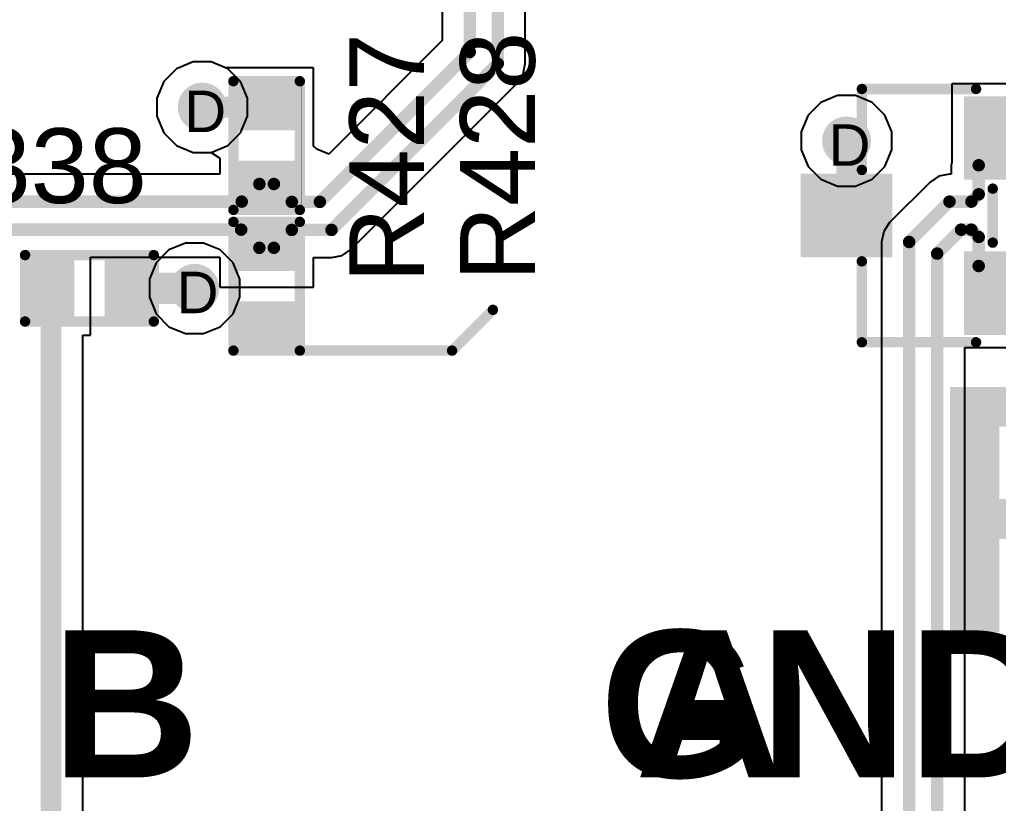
# Model space of a CAD drawing. Header units: inches. Extents: x -11 to 5428, y 0 to 5423.
# Drawn here: x 133.88 to 145.86, y 10.35 to 19.94 of the extents above; entities that cross this region are included whole.
import ezdxf

# ---------------------------------------------------------------- set-up
doc = ezdxf.new("R2010")
doc.units = ezdxf.units.IN
for name, color, linetype in [('Bottom Layer', 5, 'Continuous'), ('Drill Drawing', 1, 'Continuous'), ('GND', 16, 'Continuous'), ('PWR', 76, 'Continuous'), ('Top Layer', 1, 'Continuous'), ('Top Overlay', 2, 'Continuous'), ('Top Paste', 8, 'Continuous'), ('Top Solder', 216, 'Continuous'), ('Via Holes', 16, 'Continuous')]:
    doc.layers.add(name, color=color, linetype=linetype)
doc.styles.add('Arial', font='', dxfattribs={"height": 0.2})
doc.styles.add('Arial_Bold', font='', dxfattribs={"height": 0.2})
doc.styles.get('Arial').set_extended_font_data('Arial')
doc.styles.get('Arial_Bold').set_extended_font_data('Arial', bold=True)

# ---------------------------------------------------------------- blocks, each defined once
blk = doc.blocks.new('R___0402_5')
at = {"layer": 'Top Layer'}
for points in [[(-0.6985, -0.3175), (-0.6985, 0.3174999999999999), (-0.2413000000000001, 0.3175), (-0.2412999999999999, -0.3174999999999999)], [(0.2413000000000001, -0.3175), (0.2412999999999999, 0.3174999999999999), (0.6985, 0.3175), (0.6985, -0.3174999999999999)]]:
    blk.add_hatch(color=1, dxfattribs=at).paths.add_polyline_path(points)
at = {"layer": 'Top Paste'}
for points in [[(-0.6985, -0.3175), (-0.6985, 0.3174999999999999), (-0.2413000000000001, 0.3175), (-0.2412999999999999, -0.3174999999999999)], [(0.2413000000000001, -0.3175), (0.2412999999999999, 0.3174999999999999), (0.6985, 0.3175), (0.6985, -0.3174999999999999)]]:
    blk.add_hatch(color=8, dxfattribs=at).paths.add_polyline_path(points)
at = {"layer": 'Top Solder'}
for points in [[(-0.75350116, -0.3725011600000001), (-0.75350116, 0.3725011599999999), (-0.18629884, 0.3725011600000001), (-0.1862988399999999, -0.3725011599999999)], [(0.18629884, -0.3725011600000001), (0.1862988399999999, 0.3725011599999999), (0.75350116, 0.3725011600000001), (0.75350116, -0.3725011599999999)]]:
    blk.add_hatch(color=216, dxfattribs=at).paths.add_polyline_path(points)
at = {"layer": 'Top Overlay'}
for points in [[(0.7874, 0.4064, 0.127, 0.127, 0), (-0.7874, 0.4064, 0.127, 0.127, 0)], [(-0.7874, -0.4064, 0.127, 0.127, 0), (-0.7874, 0.4064, 0.127, 0.127, 0)], [(0.7874, -0.4064, 0.127, 0.127, 0), (0.7874, 0.4064, 0.127, 0.127, 0)], [(0.7874, -0.4064, 0.127, 0.127, 0), (-0.7874, -0.4064, 0.127, 0.127, 0)], [(0.8128, -0.4318, 0.0032258, 0.0032258, 0), (-0.8128, -0.4318, 0.0032258, 0.0032258, 0)]]:
    blk.add_lwpolyline(points, format="xyseb", dxfattribs=at)
for points in [[(-0.8191499999999999, 0.4064, 0.0635, 0.0635, 1), (-0.7556499999999999, 0.4064, 0.0635, 0.0635, 1)], [(-0.8191499999999999, 0.4064, 0.0635, 0.0635, 1), (-0.7556499999999999, 0.4064, 0.0635, 0.0635, 1)], [(0.7556499999999999, 0.4064, 0.0635, 0.0635, 1), (0.8191499999999999, 0.4064, 0.0635, 0.0635, 1)], [(0.7556499999999999, 0.4064, 0.0635, 0.0635, 1), (0.8191499999999999, 0.4064, 0.0635, 0.0635, 1)], [(-0.8191499999999999, -0.4064, 0.0635, 0.0635, 1), (-0.7556499999999999, -0.4064, 0.0635, 0.0635, 1)], [(-0.8191499999999999, -0.4064, 0.0635, 0.0635, 1), (-0.7556499999999999, -0.4064, 0.0635, 0.0635, 1)], [(0.7556499999999999, -0.4064, 0.0635, 0.0635, 1), (0.8191499999999999, -0.4064, 0.0635, 0.0635, 1)], [(0.7556499999999999, -0.4064, 0.0635, 0.0635, 1), (0.8191499999999999, -0.4064, 0.0635, 0.0635, 1)], [(-0.81360518, -0.4318, 0.0016129, 0.0016129, 1), (-0.8119948199999999, -0.4318, 0.0016129, 0.0016129, 1)], [(0.8119948199999999, -0.4318, 0.0016129, 0.0016129, 1), (0.81360518, -0.4318, 0.0016129, 0.0016129, 1)]]:
    blk.add_lwpolyline(points, format="xyseb", close=True, dxfattribs=at)
blk = doc.blocks.new('R___0402_6')
at = {"layer": 'Top Layer'}
for points in [[(-0.6985, -0.3175), (-0.6985, 0.3175), (-0.2412999999999999, 0.3175), (-0.2413, -0.3175)], [(0.2412999999999999, -0.3175), (0.2413, 0.3175), (0.6985, 0.3175), (0.6985, -0.3175)]]:
    blk.add_hatch(color=1, dxfattribs=at).paths.add_polyline_path(points)
at = {"layer": 'Top Paste'}
for points in [[(-0.6985, -0.3175), (-0.6985, 0.3175), (-0.2412999999999999, 0.3175), (-0.2413, -0.3175)], [(0.2412999999999999, -0.3175), (0.2413, 0.3175), (0.6985, 0.3175), (0.6985, -0.3175)]]:
    blk.add_hatch(color=8, dxfattribs=at).paths.add_polyline_path(points)
at = {"layer": 'Top Solder'}
for points in [[(-0.75350116, -0.37250116), (-0.75350116, 0.37250116), (-0.1862988399999999, 0.37250116), (-0.18629884, -0.37250116)], [(0.1862988399999999, -0.37250116), (0.18629884, 0.37250116), (0.75350116, 0.37250116), (0.75350116, -0.37250116)]]:
    blk.add_hatch(color=216, dxfattribs=at).paths.add_polyline_path(points)
at = {"layer": 'Top Overlay'}
for points in [[(-0.7874, 0.4064, 0.127, 0.127, 0), (0.7874, 0.4064, 0.127, 0.127, 0)], [(-0.7874, 0.4064, 0.127, 0.127, 0), (-0.7874, -0.4064, 0.127, 0.127, 0)], [(0.7874, 0.4064, 0.127, 0.127, 0), (0.7874, -0.4064, 0.127, 0.127, 0)], [(-0.7874, -0.4064, 0.127, 0.127, 0), (0.7874, -0.4064, 0.127, 0.127, 0)], [(-0.8128, -0.4318, 0.0032258, 0.0032258, 0), (0.8128, -0.4318, 0.0032258, 0.0032258, 0)]]:
    blk.add_lwpolyline(points, format="xyseb", dxfattribs=at)
for points in [[(-0.8191499999999999, 0.4064, 0.0635, 0.0635, 1), (-0.7556499999999999, 0.4064, 0.0635, 0.0635, 1)], [(-0.8191499999999999, 0.4064, 0.0635, 0.0635, 1), (-0.7556499999999999, 0.4064, 0.0635, 0.0635, 1)], [(0.7556499999999999, 0.4064, 0.0635, 0.0635, 1), (0.8191499999999999, 0.4064, 0.0635, 0.0635, 1)], [(0.7556499999999999, 0.4064, 0.0635, 0.0635, 1), (0.8191499999999999, 0.4064, 0.0635, 0.0635, 1)], [(-0.8191499999999999, -0.4064, 0.0635, 0.0635, 1), (-0.7556499999999999, -0.4064, 0.0635, 0.0635, 1)], [(-0.8191499999999999, -0.4064, 0.0635, 0.0635, 1), (-0.7556499999999999, -0.4064, 0.0635, 0.0635, 1)], [(0.7556499999999999, -0.4064, 0.0635, 0.0635, 1), (0.8191499999999999, -0.4064, 0.0635, 0.0635, 1)], [(0.7556499999999999, -0.4064, 0.0635, 0.0635, 1), (0.8191499999999999, -0.4064, 0.0635, 0.0635, 1)], [(-0.81360518, -0.4318, 0.0016129, 0.0016129, 1), (-0.8119948199999999, -0.4318, 0.0016129, 0.0016129, 1)], [(0.8119948199999999, -0.4318, 0.0016129, 0.0016129, 1), (0.81360518, -0.4318, 0.0016129, 0.0016129, 1)]]:
    blk.add_lwpolyline(points, format="xyseb", close=True, dxfattribs=at)
blk = doc.blocks.new('R___0402_287')
at = {"layer": 'Top Layer'}
for points in [[(-0.69851524, -0.3174873), (-0.69851524, 0.3175127), (-0.2413152399999999, 0.3175127), (-0.24131524, -0.3174873)], [(0.2412847599999999, -0.3174873), (0.24128476, 0.3175127), (0.6984847599999999, 0.3175127), (0.6984847599999999, -0.3174873)]]:
    blk.add_hatch(color=1, dxfattribs=at).paths.add_polyline_path(points)
at = {"layer": 'Top Paste'}
for points in [[(-0.69851524, -0.3174873), (-0.69851524, 0.3175127), (-0.2413152399999999, 0.3175127), (-0.24131524, -0.3174873)], [(0.2412847599999999, -0.3174873), (0.24128476, 0.3175127), (0.6984847599999999, 0.3175127), (0.6984847599999999, -0.3174873)]]:
    blk.add_hatch(color=8, dxfattribs=at).paths.add_polyline_path(points)
at = {"layer": 'Top Solder'}
for points in [[(-0.7535164, -0.37248846), (-0.7535164, 0.37251386), (-0.1863140799999999, 0.37251386), (-0.18631408, -0.37248846)], [(0.1862835999999999, -0.37248846), (0.1862836, 0.37251386), (0.75348592, 0.37251386), (0.75348592, -0.37248846)]]:
    blk.add_hatch(color=216, dxfattribs=at).paths.add_polyline_path(points)
at = {"layer": 'Top Overlay'}
for points in [[(0.7873847599999999, 0.4064127, 0.127, 0.127, 0), (-0.78741524, 0.4064127, 0.127, 0.127, 0)], [(-0.78741524, 0.4064127, 0.127, 0.127, 0), (-0.78741524, -0.4063873, 0.127, 0.127, 0)], [(0.7873847599999999, 0.4064127, 0.127, 0.127, 0), (0.7873847599999999, -0.4063873, 0.127, 0.127, 0)], [(0.7873847599999999, -0.4063873, 0.127, 0.127, 0), (-0.78741524, -0.4063873, 0.127, 0.127, 0)], [(0.8127847599999999, -0.4317873, 0.0032258, 0.0032258, 0), (-0.8128152399999998, -0.4317873, 0.0032258, 0.0032258, 0)]]:
    blk.add_lwpolyline(points, format="xyseb", dxfattribs=at)
for points in [[(-0.8191652399999999, 0.4064127, 0.0635, 0.0635, 1), (-0.7556652399999999, 0.4064127, 0.0635, 0.0635, 1)], [(-0.8191652399999999, 0.4064127, 0.0635, 0.0635, 1), (-0.7556652399999999, 0.4064127, 0.0635, 0.0635, 1)], [(0.75563476, 0.4064127, 0.0635, 0.0635, 1), (0.8191347599999999, 0.4064127, 0.0635, 0.0635, 1)], [(0.75563476, 0.4064127, 0.0635, 0.0635, 1), (0.8191347599999999, 0.4064127, 0.0635, 0.0635, 1)], [(-0.8191652399999999, -0.4063873, 0.0635, 0.0635, 1), (-0.7556652399999999, -0.4063873, 0.0635, 0.0635, 1)], [(-0.8191652399999999, -0.4063873, 0.0635, 0.0635, 1), (-0.7556652399999999, -0.4063873, 0.0635, 0.0635, 1)], [(0.75563476, -0.4063873, 0.0635, 0.0635, 1), (0.8191347599999999, -0.4063873, 0.0635, 0.0635, 1)], [(0.75563476, -0.4063873, 0.0635, 0.0635, 1), (0.8191347599999999, -0.4063873, 0.0635, 0.0635, 1)], [(-0.8136204199999999, -0.4317873, 0.0016129, 0.0016129, 1), (-0.81201006, -0.4317873, 0.0016129, 0.0016129, 1)], [(0.81197958, -0.4317873, 0.0016129, 0.0016129, 1), (0.81358994, -0.4317873, 0.0016129, 0.0016129, 1)]]:
    blk.add_lwpolyline(points, format="xyseb", close=True, dxfattribs=at)
blk = doc.blocks.new('SOT_23_303')
at = {"layer": 'Top Layer'}
for points in [[(-0.41001315, 1.45998311), (0.40998775, 1.45998311), (0.40998775, 0.53998241), (-0.41001315, 0.53998241)], [(-1.36002395, -0.54001289), (-0.54002305, -0.54001289), (-0.54002305, -1.46001359), (-1.36002395, -1.46001359)], [(0.53999765, -0.54001289), (1.35999855, -0.54001289), (1.35999855, -1.46001359), (0.53999765, -1.46001359)]]:
    blk.add_hatch(color=1, dxfattribs=at).paths.add_polyline_path(points)
at = {"layer": 'Top Paste'}
for points in [[(-0.41001315, 1.45998311), (0.40998775, 1.45998311), (0.40998775, 0.53998241), (-0.41001315, 0.53998241)], [(-1.36002395, -0.54001289), (-0.54002305, -0.54001289), (-0.54002305, -1.46001359), (-1.36002395, -1.46001359)], [(0.53999765, -0.54001289), (1.35999855, -0.54001289), (1.35999855, -1.46001359), (0.53999765, -1.46001359)]]:
    blk.add_hatch(color=8, dxfattribs=at).paths.add_polyline_path(points)
at = {"layer": 'Top Solder'}
for points in [[(-0.51161315, 1.56158311), (0.51158775, 1.56158311), (0.51158775, 0.43838241), (-0.51161315, 0.43838241)], [(-1.46162395, -0.43841289), (-0.4384230499999999, -0.43841289), (-0.4384230499999999, -1.56161359), (-1.46162395, -1.56161359)], [(0.43839765, -0.43841289), (1.46159855, -0.43841289), (1.46159855, -1.56161359), (0.43839765, -1.56161359)]]:
    blk.add_hatch(color=216, dxfattribs=at).paths.add_polyline_path(points)
at = {"layer": 'Top Overlay'}
for points in [[(-1.5494127, 0.8127847599999999, 0.127, 0.127, 0), (-0.5588126999999999, 0.8127847599999999, 0.127, 0.127, 0)], [(-1.5494127, 0.8127847599999999, 0.127, 0.127, 0), (-1.5494127, -0.5842152399999999, 0.127, 0.127, 0)], [(0.5587873, 0.8127847599999999, 0.127, 0.127, 0), (1.5493873, 0.8127847599999999, 0.127, 0.127, 0)], [(1.5493873, 0.8127847599999999, 0.127, 0.127, 0), (1.5493873, -0.5842152399999999, 0.127, 0.127, 0)], [(-0.3302127, -0.78741524, 0.127, 0.127, 0), (0.3301873, -0.78741524, 0.127, 0.127, 0)], [(-1.6764127, -1.04141524, 0.127, 0.127, 0), (-1.6764127, -1.29541524, 0.127, 0.127, 0)], [(-1.6764127, -1.04141524, 0.127, 0.127, 0), (-1.5494127, -1.16841524, 0.127, 0.127, 0)], [(-1.5494127, -1.16841524, 0.127, 0.127, 0), (-1.6764127, -1.29541524, 0.127, 0.127, 0)]]:
    blk.add_lwpolyline(points, format="xyseb", dxfattribs=at)
for points in [[(-1.5811627, 0.8127847599999999, 0.0635, 0.0635, 1), (-1.5176627, 0.8127847599999999, 0.0635, 0.0635, 1)], [(-1.5811627, 0.8127847599999999, 0.0635, 0.0635, 1), (-1.5176627, 0.8127847599999999, 0.0635, 0.0635, 1)], [(-0.5905627, 0.8127847599999999, 0.0635, 0.0635, 1), (-0.5270627, 0.8127847599999999, 0.0635, 0.0635, 1)], [(0.5270372999999999, 0.8127847599999999, 0.0635, 0.0635, 1), (0.5905372999999999, 0.8127847599999999, 0.0635, 0.0635, 1)], [(1.5176373, 0.8127847599999999, 0.0635, 0.0635, 1), (1.5811373, 0.8127847599999999, 0.0635, 0.0635, 1)], [(1.5176373, 0.8127847599999999, 0.0635, 0.0635, 1), (1.5811373, 0.8127847599999999, 0.0635, 0.0635, 1)], [(-1.5811627, -0.5842152399999999, 0.0635, 0.0635, 1), (-1.5176627, -0.5842152399999999, 0.0635, 0.0635, 1)], [(1.5176373, -0.5842152399999999, 0.0635, 0.0635, 1), (1.5811373, -0.5842152399999999, 0.0635, 0.0635, 1)], [(-0.3619627, -0.78741524, 0.0635, 0.0635, 1), (-0.2984627, -0.78741524, 0.0635, 0.0635, 1)], [(0.2984373, -0.78741524, 0.0635, 0.0635, 1), (0.3619373, -0.78741524, 0.0635, 0.0635, 1)], [(-1.7081627, -1.04141524, 0.0635, 0.0635, 1), (-1.6446627, -1.04141524, 0.0635, 0.0635, 1)], [(-1.7081627, -1.04141524, 0.0635, 0.0635, 1), (-1.6446627, -1.04141524, 0.0635, 0.0635, 1)], [(-1.5811627, -1.16841524, 0.0635, 0.0635, 1), (-1.5176627, -1.16841524, 0.0635, 0.0635, 1)], [(-1.5811627, -1.16841524, 0.0635, 0.0635, 1), (-1.5176627, -1.16841524, 0.0635, 0.0635, 1)], [(-1.7081627, -1.29541524, 0.0635, 0.0635, 1), (-1.6446627, -1.29541524, 0.0635, 0.0635, 1)], [(-1.7081627, -1.29541524, 0.0635, 0.0635, 1), (-1.6446627, -1.29541524, 0.0635, 0.0635, 1)]]:
    blk.add_lwpolyline(points, format="xyseb", close=True, dxfattribs=at)

msp = doc.modelspace()

# ---------------------------------------------------------------- hatches: boundary and pattern name
at = {"layer": 'Bottom Layer'}
h = msp.add_hatch(color=5, dxfattribs=at)
edge = h.paths.add_edge_path()
edge.add_arc((136.1186, 18.8722), 0.2999994, 0, 360)
h = msp.add_hatch(color=5, dxfattribs=at)
edge = h.paths.add_edge_path()
edge.add_arc((144.0002327, 18.45941952), 0.2999994, 0, 360)
h = msp.add_hatch(color=5, dxfattribs=at)
edge = h.paths.add_edge_path()
edge.add_arc((136.02538454, 16.6562278), 0.2999994, 0, 360)
at = {"layer": 'GND'}
h = msp.add_hatch(color=16, dxfattribs=at)
edge = h.paths.add_edge_path()
edge.add_arc((136.1186, 18.8722), 0.2999994, 0, 360)
h = msp.add_hatch(color=16, dxfattribs=at)
edge = h.paths.add_edge_path()
edge.add_arc((144.0002327, 18.45941952), 0.2999994, 0, 360)
h = msp.add_hatch(color=16, dxfattribs=at)
edge = h.paths.add_edge_path()
edge.add_arc((136.02538454, 16.6562278), 0.2999994, 0, 360)
at = {"layer": 'PWR'}
h = msp.add_hatch(color=76, dxfattribs=at)
edge = h.paths.add_edge_path()
edge.add_arc((136.1186, 18.8722), 0.2999994, 0, 360)
h = msp.add_hatch(color=76, dxfattribs=at)
edge = h.paths.add_edge_path()
edge.add_arc((144.0002327, 18.45941952), 0.2999994, 0, 360)
h = msp.add_hatch(color=76, dxfattribs=at)
edge = h.paths.add_edge_path()
edge.add_arc((136.02538454, 16.6562278), 0.2999994, 0, 360)
at = {"layer": 'Top Layer'}
h = msp.add_hatch(color=1, dxfattribs=at)
edge = h.paths.add_edge_path()
edge.add_arc((136.1186, 18.8722), 0.2999994, 0, 360)
h = msp.add_hatch(color=1, dxfattribs=at)
edge = h.paths.add_edge_path()
edge.add_arc((144.0002327, 18.45941952), 0.2999994, 0, 360)
h = msp.add_hatch(color=1, dxfattribs=at)
edge = h.paths.add_edge_path()
edge.add_arc((136.02538454, 16.6562278), 0.2999994, 0, 360)
at = {"layer": 'Via Holes'}
h = msp.add_hatch(color=7, dxfattribs=at)
edge = h.paths.add_edge_path()
edge.add_arc((136.1186, 18.8722), 0.1499997, 0, 360)
h = msp.add_hatch(color=7, dxfattribs=at)
edge = h.paths.add_edge_path()
edge.add_arc((144.0002327, 18.45941952), 0.1499997, 0, 360)
h = msp.add_hatch(color=7, dxfattribs=at)
edge = h.paths.add_edge_path()
edge.add_arc((136.02538454, 16.6562278), 0.1499997, 0, 360)

# ---------------------------------------------------------------- linework, layer by layer
at = {"layer": 'Bottom Layer'}
for p, q in [((136.0084021, 19.4261994), (135.80478554, 19.3418587)), ((136.2287979, 19.4261994), (136.0084021, 19.4261994)), ((136.43241446, 19.3418587), (136.2287979, 19.4261994)), ((135.80478554, 19.3418587), (135.6489413, 19.18601446)), ((136.5882587, 19.18601446), (136.43241446, 19.3418587)), ((135.6489413, 19.18601446), (135.5646006, 18.9823979)), ((136.6725994, 18.9823979), (136.5882587, 19.18601446)), ((135.5646006, 18.9823979), (135.5646006, 18.7620021)), ((136.6725994, 18.7620021), (136.6725994, 18.9823979)), ((135.5646006, 18.7620021), (135.6489413, 18.55838554)), ((136.5882587, 18.55838554), (136.6725994, 18.7620021)), ((135.6489413, 18.55838554), (135.80478554, 18.4025413)), ((136.43241446, 18.4025413), (136.5882587, 18.55838554)), ((135.80478554, 18.4025413), (136.0084021, 18.3182006)), ((136.2287979, 18.3182006), (136.43241446, 18.4025413)), ((136.0084021, 18.3182006), (136.2287979, 18.3182006))]:
    msp.add_line(p, q, dxfattribs=at)
at = {"layer": 'GND'}
for p, q in [((136.0084021, 19.4261994), (135.80478554, 19.3418587)), ((136.2287979, 19.4261994), (136.0084021, 19.4261994)), ((136.43241446, 19.3418587), (136.2287979, 19.4261994)), ((135.80478554, 19.3418587), (135.6489413, 19.18601446)), ((136.5882587, 19.18601446), (136.43241446, 19.3418587)), ((135.6489413, 19.18601446), (135.5646006, 18.9823979)), ((136.6725994, 18.9823979), (136.5882587, 19.18601446)), ((135.5646006, 18.9823979), (135.5646006, 18.7620021)), ((136.6725994, 18.7620021), (136.6725994, 18.9823979)), ((135.5646006, 18.7620021), (135.6489413, 18.55838554)), ((136.5882587, 18.55838554), (136.6725994, 18.7620021)), ((135.6489413, 18.55838554), (135.80478554, 18.4025413)), ((136.43241446, 18.4025413), (136.5882587, 18.55838554)), ((135.80478554, 18.4025413), (136.0084021, 18.3182006)), ((136.2287979, 18.3182006), (136.43241446, 18.4025413)), ((136.0084021, 18.3182006), (136.2287979, 18.3182006))]:
    msp.add_line(p, q, dxfattribs=at)
at = {"layer": 'PWR'}
for p, q in [((143.68641824, 18.92907822), (143.530574, 18.77323398)), ((143.8900348, 19.01341892), (143.68641824, 18.92907822)), ((144.1104306, 19.01341892), (143.8900348, 19.01341892)), ((144.31404716, 18.92907822), (144.1104306, 19.01341892)), ((144.4698914, 18.77323398), (144.31404716, 18.92907822)), ((143.530574, 18.77323398), (143.4462333, 18.56961742)), ((144.5542321, 18.56961742), (144.4698914, 18.77323398)), ((143.4462333, 18.56961742), (143.4462333, 18.34922162)), ((144.5542321, 18.34922162), (144.5542321, 18.56961742)), ((143.4462333, 18.34922162), (143.530574, 18.14560506)), ((144.4698914, 18.14560506), (144.5542321, 18.34922162)), ((143.530574, 18.14560506), (143.68641824, 17.98976082)), ((144.31404716, 17.98976082), (144.4698914, 18.14560506)), ((143.68641824, 17.98976082), (143.8900348, 17.90542012)), ((144.1104306, 17.90542012), (144.31404716, 17.98976082)), ((143.8900348, 17.90542012), (144.1104306, 17.90542012)), ((135.71157008, 17.1258865), (135.55572584, 16.97004226)), ((135.91518664, 17.2102272), (135.71157008, 17.1258865)), ((136.13558244, 17.2102272), (135.91518664, 17.2102272)), ((136.339199, 17.1258865), (136.13558244, 17.2102272)), ((136.49504324, 16.97004226), (136.339199, 17.1258865)), ((135.55572584, 16.97004226), (135.47138514, 16.7664257)), ((136.57938394, 16.7664257), (136.49504324, 16.97004226)), ((135.47138514, 16.7664257), (135.47138514, 16.5460299)), ((136.57938394, 16.5460299), (136.57938394, 16.7664257)), ((135.47138514, 16.5460299), (135.55572584, 16.34241334)), ((136.49504324, 16.34241334), (136.57938394, 16.5460299)), ((135.55572584, 16.34241334), (135.71157008, 16.1865691)), ((136.339199, 16.1865691), (136.49504324, 16.34241334)), ((135.71157008, 16.1865691), (135.91518664, 16.1022284)), ((136.13558244, 16.1022284), (136.339199, 16.1865691)), ((135.91518664, 16.1022284), (136.13558244, 16.1022284))]:
    msp.add_line(p, q, dxfattribs=at)
at = {"layer": 'Top Layer'}
for p, q in [((139.05437518, 21.35906828), (139.05437518, 19.68648082)), ((140.07061394, 19.40499548), (140.07061394, 21.08234544)), ((139.05437518, 19.68648082), (137.66523394, 18.29733958)), ((136.0084021, 19.4261994), (135.80478554, 19.3418587)), ((136.2287979, 19.4261994), (136.0084021, 19.4261994)), ((136.40117246, 19.3548), (136.2287979, 19.4261994)), ((140.04498788, 19.27615906), (140.07061394, 19.40499548)), ((135.80478554, 19.3418587), (135.6489413, 19.18601446)), ((137.4775, 19.3548), (136.40117246, 19.3548)), ((137.4775, 18.39697616), (137.4775, 19.3548)), ((135.6489413, 19.18601446), (135.5646006, 18.9823979)), ((137.93751686, 17.13244478), (139.97200606, 19.16693398)), ((139.97200606, 19.16693398), (140.04498788, 19.27615906)), ((146.71422778, 19.15922508), (145.28622962, 19.15922508)), ((145.28622962, 19.15922508), (145.28622962, 18.19395904)), ((135.5646006, 18.9823979), (135.5646006, 18.7620021)), ((135.5646006, 18.7620021), (135.6489413, 18.55838554)), ((135.6489413, 18.55838554), (135.80478554, 18.4025413)), ((135.80478554, 18.4025413), (136.0084021, 18.3182006)), ((137.51991292, 18.3575325), (137.4775, 18.39697616)), ((137.66523394, 18.29733958), (137.51991292, 18.3575325)), ((136.0084021, 18.3182006), (136.22879536, 18.3182006)), ((136.22879536, 18.3182006), (136.3345, 18.24757082)), ((136.3345, 18.24757082), (136.3345, 18.05335734)), ((145.28622962, 18.19395904), (145.27976024, 18.16143688)), ((145.27976024, 18.16143688), (145.27976024, 18.05335734)), ((136.3345, 18.05335734), (131.48070224, 18.05335734)), ((145.13003486, 18.02773128), (145.02080978, 17.95474946)), ((145.25887128, 18.05335734), (145.13003486, 18.02773128)), ((145.27976024, 18.05335734), (145.25887128, 18.05335734)), ((145.02080978, 17.95474946), (144.5272192, 17.46115888)), ((144.5272192, 17.46115888), (144.45423992, 17.35193634)), ((144.45423992, 17.35193634), (144.42861132, 17.22309738)), ((137.82829432, 17.0594655), (137.93751686, 17.13244478)), ((144.42861132, 17.22309738), (144.42861132, 5.42740088)), ((134.75133324, 16.0847151), (134.75133324, 17.03711858)), ((134.75133324, 17.03711858), (136.3345, 17.03711858)), ((136.3345, 17.03711858), (136.3345, 16.6689151)), ((137.4775, 16.6689151), (137.4775, 17.0338369)), ((137.4775, 17.0338369), (137.69945536, 17.0338369)), ((137.69945536, 17.0338369), (137.82829432, 17.0594655)), ((136.3345, 16.6689151), (137.4775, 16.6689151)), ((134.6571983, 8.29963542), (134.6571983, 16.0847151)), ((134.6571983, 16.0847151), (134.75133324, 16.0847151)), ((145.44485008, 5.42740088), (145.44485008, 15.93120512)), ((145.44485008, 15.93120512), (146.71422778, 15.93120512))]:
    msp.add_line(p, q, dxfattribs=at)
for points in [[(139.39104456, 19.5470272, 0.1524, 0.1524, 0), (139.39104456, 22.68638338, 0.1524, 0.1524, 0)], [(139.73394456, 19.40499548, 0.1524, 0.1524, 0), (139.73394456, 21.08234544, 0.1524, 0.1524, 0)], [(137.55742364, 17.71340628, 0.1524, 0.1524, 0), (139.39104456, 19.5470272, 0.1524, 0.1524, 0)], [(137.69945536, 17.37050628, 0.1524, 0.1524, 0), (139.73394456, 19.40499548, 0.1524, 0.1524, 0)], [(136.1186, 18.8722, 0.254, 0.254, 0), (136.906, 18.8722, 0.254, 0.254, 0)], [(144.0002327, 17.5452151, 0.254, 0.254, 0), (144.0002327, 18.45941952, 0.254, 0.254, 0)], [(145.61642962, 18.16143688, 0.1524, 0.1524, 0), (145.95023134, 18.4952386, 0.1524, 0.1524, 0)], [(145.61642962, 17.80596388, 0.1524, 0.1524, 0), (145.61642962, 18.16143688, 0.1524, 0.1524, 0)], [(136.60138796, 17.71668796, 0.1524, 0.1524, 0), (136.8171, 17.9324, 0.1524, 0.1524, 0)], [(136.8171, 17.9324, 0.1524, 0.1524, 0), (136.9949, 17.9324, 0.1524, 0.1524, 0)], [(136.9949, 17.9324, 0.1524, 0.1524, 0), (137.21389372, 17.71340628, 0.1524, 0.1524, 0)], [(145.5271537, 17.71668796, 0.1524, 0.1524, 0), (145.61642962, 17.80596388, 0.1524, 0.1524, 0)], [(131.23330878, 17.71668796, 0.1524, 0.1524, 0), (136.60138796, 17.71668796, 0.1524, 0.1524, 0)], [(137.21389372, 17.71340628, 0.1524, 0.1524, 0), (137.55742364, 17.71340628, 0.1524, 0.1524, 0)], [(144.7652807, 17.22309738, 0.1524, 0.1524, 0), (145.25887128, 17.71668796, 0.1524, 0.1524, 0)], [(145.25887128, 17.71668796, 0.1524, 0.1524, 0), (145.5271537, 17.71668796, 0.1524, 0.1524, 0)], [(131.23330878, 17.37378796, 0.1524, 0.1524, 0), (136.59482714, 17.37378796, 0.1524, 0.1524, 0)], [(136.59482714, 17.37378796, 0.1524, 0.1524, 0), (136.8171, 17.1515151, 0.1524, 0.1524, 0)], [(136.9949, 17.1515151, 0.1524, 0.1524, 0), (137.21389118, 17.37050628, 0.1524, 0.1524, 0)], [(137.21389118, 17.37050628, 0.1524, 0.1524, 0), (137.69945536, 17.37050628, 0.1524, 0.1524, 0)], [(145.1081807, 17.08106566, 0.1524, 0.1524, 0), (145.400903, 17.37378796, 0.1524, 0.1524, 0)], [(145.400903, 17.37378796, 0.1524, 0.1524, 0), (145.5271537, 17.37378796, 0.1524, 0.1524, 0)], [(145.5271537, 17.37378796, 0.1524, 0.1524, 0), (145.61642962, 17.28451204, 0.1524, 0.1524, 0)], [(144.7652807, 5.244846, 0.1524, 0.1524, 0), (144.7652807, 17.22309738, 0.1524, 0.1524, 0)], [(145.61642962, 16.92903904, 0.1524, 0.1524, 0), (145.61642962, 17.28451204, 0.1524, 0.1524, 0)], [(136.8171, 17.1515151, 0.1524, 0.1524, 0), (136.9949, 17.1515151, 0.1524, 0.1524, 0)], [(145.1081807, 5.235618179999999, 0.1524, 0.1524, 0), (145.1081807, 17.08106566, 0.1524, 0.1524, 0)], [(145.61642962, 16.92903904, 0.1524, 0.1524, 0), (145.95023134, 16.59523732, 0.1524, 0.1524, 0)], [(134.26873324, 8.13872896, 0.254, 0.254, 0), (134.26873324, 16.6562151, 0.254, 0.254, 0)], [(135.20853324, 16.6562151, 0.3809999999999999, 0.3809999999999999, 0), (135.20854086, 16.65622272, 0.3809999999999999, 0.3809999999999999, 0)], [(135.20854086, 16.65622272, 0.3809999999999999, 0.3809999999999999, 0), (136.02537946, 16.65622272, 0.3809999999999999, 0.3809999999999999, 0)], [(136.02537946, 16.65622272, 0.3809999999999999, 0.3809999999999999, 0), (136.02538454, 16.6562278, 0.3809999999999999, 0.3809999999999999, 0)]]:
    msp.add_lwpolyline(points, format="xyseb", dxfattribs=at)
for points in [[(139.35294456, 19.5470272, 0.0762, 0.0762, 1), (139.42914456, 19.5470272, 0.0762, 0.0762, 1)], [(139.35294456, 19.5470272, 0.0762, 0.0762, 1), (139.42914456, 19.5470272, 0.0762, 0.0762, 1)], [(139.69584456, 19.40499548, 0.0762, 0.0762, 1), (139.77204456, 19.40499548, 0.0762, 0.0762, 1)], [(139.69584456, 19.40499548, 0.0762, 0.0762, 1), (139.77204456, 19.40499548, 0.0762, 0.0762, 1)], [(136.0551, 18.8722, 0.127, 0.127, 1), (136.1821, 18.8722, 0.127, 0.127, 1)], [(136.8425, 18.8722, 0.127, 0.127, 1), (136.9695, 18.8722, 0.127, 0.127, 1)], [(143.9367327, 18.45941952, 0.127, 0.127, 1), (144.0637327, 18.45941952, 0.127, 0.127, 1)], [(145.57832962, 18.16143688, 0.0762, 0.0762, 1), (145.65452962, 18.16143688, 0.0762, 0.0762, 1)], [(145.57832962, 18.16143688, 0.0762, 0.0762, 1), (145.65452962, 18.16143688, 0.0762, 0.0762, 1)], [(136.779, 17.9324, 0.0762, 0.0762, 1), (136.8552, 17.9324, 0.0762, 0.0762, 1)], [(136.779, 17.9324, 0.0762, 0.0762, 1), (136.8552, 17.9324, 0.0762, 0.0762, 1)], [(136.9568, 17.9324, 0.0762, 0.0762, 1), (137.033, 17.9324, 0.0762, 0.0762, 1)], [(136.9568, 17.9324, 0.0762, 0.0762, 1), (137.033, 17.9324, 0.0762, 0.0762, 1)], [(145.57832962, 17.80596388, 0.0762, 0.0762, 1), (145.65452962, 17.80596388, 0.0762, 0.0762, 1)], [(145.57832962, 17.80596388, 0.0762, 0.0762, 1), (145.65452962, 17.80596388, 0.0762, 0.0762, 1)], [(136.56328796, 17.71668796, 0.0762, 0.0762, 1), (136.63948796, 17.71668796, 0.0762, 0.0762, 1)], [(136.56328796, 17.71668796, 0.0762, 0.0762, 1), (136.63948796, 17.71668796, 0.0762, 0.0762, 1)], [(137.17579372, 17.71340628, 0.0762, 0.0762, 1), (137.25199372, 17.71340628, 0.0762, 0.0762, 1)], [(137.17579372, 17.71340628, 0.0762, 0.0762, 1), (137.25199372, 17.71340628, 0.0762, 0.0762, 1)], [(137.51932364, 17.71340628, 0.0762, 0.0762, 1), (137.59552364, 17.71340628, 0.0762, 0.0762, 1)], [(137.51932364, 17.71340628, 0.0762, 0.0762, 1), (137.59552364, 17.71340628, 0.0762, 0.0762, 1)], [(145.22077128, 17.71668796, 0.0762, 0.0762, 1), (145.29697128, 17.71668796, 0.0762, 0.0762, 1)], [(145.22077128, 17.71668796, 0.0762, 0.0762, 1), (145.29697128, 17.71668796, 0.0762, 0.0762, 1)], [(145.4890537, 17.71668796, 0.0762, 0.0762, 1), (145.5652537, 17.71668796, 0.0762, 0.0762, 1)], [(145.4890537, 17.71668796, 0.0762, 0.0762, 1), (145.5652537, 17.71668796, 0.0762, 0.0762, 1)], [(143.9367327, 17.5452151, 0.127, 0.127, 1), (144.0637327, 17.5452151, 0.127, 0.127, 1)], [(136.55672714, 17.37378796, 0.0762, 0.0762, 1), (136.63292714, 17.37378796, 0.0762, 0.0762, 1)], [(136.55672714, 17.37378796, 0.0762, 0.0762, 1), (136.63292714, 17.37378796, 0.0762, 0.0762, 1)], [(137.17579118, 17.37050628, 0.0762, 0.0762, 1), (137.25199118, 17.37050628, 0.0762, 0.0762, 1)], [(137.17579118, 17.37050628, 0.0762, 0.0762, 1), (137.25199118, 17.37050628, 0.0762, 0.0762, 1)], [(137.66135536, 17.37050628, 0.0762, 0.0762, 1), (137.73755536, 17.37050628, 0.0762, 0.0762, 1)], [(137.66135536, 17.37050628, 0.0762, 0.0762, 1), (137.73755536, 17.37050628, 0.0762, 0.0762, 1)], [(145.362803, 17.37378796, 0.0762, 0.0762, 1), (145.439003, 17.37378796, 0.0762, 0.0762, 1)], [(145.362803, 17.37378796, 0.0762, 0.0762, 1), (145.439003, 17.37378796, 0.0762, 0.0762, 1)], [(145.4890537, 17.37378796, 0.0762, 0.0762, 1), (145.5652537, 17.37378796, 0.0762, 0.0762, 1)], [(145.4890537, 17.37378796, 0.0762, 0.0762, 1), (145.5652537, 17.37378796, 0.0762, 0.0762, 1)], [(144.7271807, 17.22309738, 0.0762, 0.0762, 1), (144.8033807, 17.22309738, 0.0762, 0.0762, 1)], [(144.7271807, 17.22309738, 0.0762, 0.0762, 1), (144.8033807, 17.22309738, 0.0762, 0.0762, 1)], [(145.57832962, 17.28451204, 0.0762, 0.0762, 1), (145.65452962, 17.28451204, 0.0762, 0.0762, 1)], [(145.57832962, 17.28451204, 0.0762, 0.0762, 1), (145.65452962, 17.28451204, 0.0762, 0.0762, 1)], [(136.779, 17.1515151, 0.0762, 0.0762, 1), (136.8552, 17.1515151, 0.0762, 0.0762, 1)], [(136.779, 17.1515151, 0.0762, 0.0762, 1), (136.8552, 17.1515151, 0.0762, 0.0762, 1)], [(136.9568, 17.1515151, 0.0762, 0.0762, 1), (137.033, 17.1515151, 0.0762, 0.0762, 1)], [(136.9568, 17.1515151, 0.0762, 0.0762, 1), (137.033, 17.1515151, 0.0762, 0.0762, 1)], [(145.0700807, 17.08106566, 0.0762, 0.0762, 1), (145.1462807, 17.08106566, 0.0762, 0.0762, 1)], [(145.0700807, 17.08106566, 0.0762, 0.0762, 1), (145.1462807, 17.08106566, 0.0762, 0.0762, 1)], [(145.57832962, 16.92903904, 0.0762, 0.0762, 1), (145.65452962, 16.92903904, 0.0762, 0.0762, 1)], [(145.57832962, 16.92903904, 0.0762, 0.0762, 1), (145.65452962, 16.92903904, 0.0762, 0.0762, 1)], [(134.20523324, 16.6562151, 0.127, 0.127, 1), (134.33223324, 16.6562151, 0.127, 0.127, 1)], [(135.11328324, 16.6562151, 0.1905, 0.1905, 1), (135.30378324, 16.6562151, 0.1905, 0.1905, 1)], [(135.11329086, 16.65622272, 0.1905, 0.1905, 1), (135.30379086, 16.65622272, 0.1905, 0.1905, 1)], [(135.11329086, 16.65622272, 0.1905, 0.1905, 1), (135.30379086, 16.65622272, 0.1905, 0.1905, 1)], [(135.93012946, 16.65622272, 0.1905, 0.1905, 1), (136.12062946, 16.65622272, 0.1905, 0.1905, 1)], [(135.93012946, 16.65622272, 0.1905, 0.1905, 1), (136.12062946, 16.65622272, 0.1905, 0.1905, 1)], [(135.93013454, 16.6562278, 0.1905, 0.1905, 1), (136.12063454, 16.6562278, 0.1905, 0.1905, 1)]]:
    msp.add_lwpolyline(points, format="xyseb", close=True, dxfattribs=at)
at = {"layer": 'Top Overlay'}
for points in [[(139.17474578, 15.8942151, 0.127, 0.127, 0), (139.67368814, 16.39315746, 0.127, 0.127, 0)], [(137.3124, 15.8942151, 0.127, 0.127, 0), (139.17474578, 15.8942151, 0.127, 0.127, 0)]]:
    msp.add_lwpolyline(points, format="xyseb", dxfattribs=at)
for points in [[(139.64193814, 16.39315746, 0.0635, 0.0635, 1), (139.70543814, 16.39315746, 0.0635, 0.0635, 1)], [(137.28065, 15.8942151, 0.0635, 0.0635, 1), (137.34415, 15.8942151, 0.0635, 0.0635, 1)], [(139.14299578, 15.8942151, 0.0635, 0.0635, 1), (139.20649578, 15.8942151, 0.0635, 0.0635, 1)], [(139.14299578, 15.8942151, 0.0635, 0.0635, 1), (139.20649578, 15.8942151, 0.0635, 0.0635, 1)]]:
    msp.add_lwpolyline(points, format="xyseb", close=True, dxfattribs=at)

# ---------------------------------------------------------------- block references
for name, p, rotation in [('R___0402_6', (136.906, 18.4023), 90), ('SOT_23_303', (145.00021546, 17.5452278), 90), ('R___0402_5', (136.906, 16.6816151), 270), ('R___0402_287', (134.738618, 16.6562278), 180)]:
    msp.add_blockref(name, p, dxfattribs=dict(rotation=rotation))

# ---------------------------------------------------------------- texts
at = {"layer": 'Drill Drawing', "style": 'Arial'}
for p in [(135.8985217, 18.56748382), (143.7801544, 18.15470334), (135.80530624, 16.35151162)]:
    msp.add_text('D', height=0.508, dxfattribs=at).set_placement(p)
at = {"layer": 'Top Overlay', "style": 'Arial'}
for s, p in [('R427', (138.8324757, 16.72419058)), ('R428', (140.18704246, 16.74092664))]:
    msp.add_text(s, height=0.9143999999999999, rotation=90, dxfattribs=at).set_placement(p)
at = {"layer": 'Top Overlay'}
for s, height, style, p in [('R338', 0.9143999999999999, 'Arial', (132.38739588, 17.69933214)), ('P1             RS485            P3', 2.99999908, 'Arial_Bold', (124.72496518, 12.45062788)), ('  A         B       GND', 1.79999894, 'Arial_Bold', (124.77474664, 10.67245516)), ('  A         B       GND', 1.79999894, 'Arial_Bold', (140.01474664, 10.67245516))]:
    msp.add_text(s, height=height, dxfattribs=dict(at, style=style)).set_placement(p)

doc.saveas('drawing.dxf')
